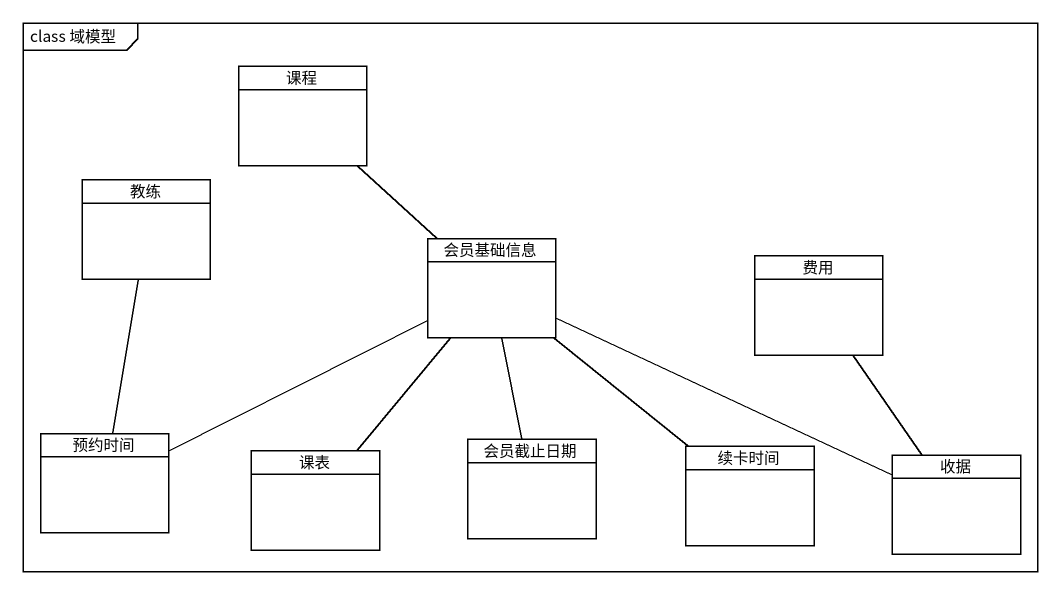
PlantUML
@startuml
mainframe class 域模型
hide circle
hide empty members
class 课程
class 教练
class 会员基础信息
class 费用
class 预约时间
class 课表
class 会员截止日期
class 续卡时间
class 收据
会员基础信息 -up- 课程
会员基础信息 -left- 预约时间
会员基础信息 -- 课表
会员基础信息 -- 会员截止日期
会员基础信息 -- 续卡时间
会员基础信息 -right- 收据
预约时间 -up- 教练
收据 -up- 费用
@enduml
